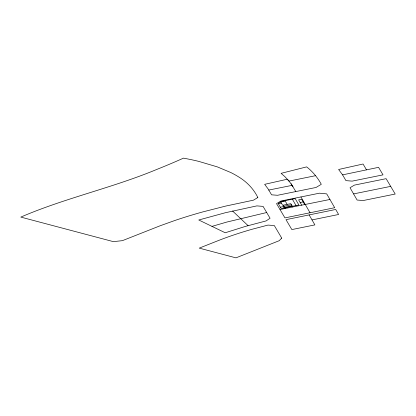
<?xml version="1.0" encoding="UTF-8"?>
<svg xmlns="http://www.w3.org/2000/svg" width="416" height="416" viewBox="0 0 416 416"><rect width="100%" height="100%" fill="white"/><g stroke="black" fill="none" stroke-linecap="round" stroke-linejoin="round"><path stroke-width="0.62" d="M211.994 226.377L226.798 222.066L266.687 212.524L270.078 218.265L266.089 220.922L245.56 226.361L225.217 232.762L198.765 219.996L225.43 212.711L256.849 205.889L263.063 206.378L266.687 212.524M342.581 174.866L378.57 167.336L383.011 174.866L352.154 181.126L345.956 180.638L342.581 174.866L338.608 169.484L363.059 164.013L366.506 169.858M309.145 214.911L314.881 224.9L291.845 229.575L285.99 219.658L335.712 209.472L338.603 214.484L312.021 219.913M315.572 175.687L289 181.074L284.721 176.504L281.091 173.342L306.649 166.884C312.692 171.595 317.647 177.596 321.308 184.309L316.04 187.465L277.545 195.281L271.591 194.823L267.992 188.77L264.654 184.33L287.399 179.208L291.06 183.763L295.818 191.568M300.95 196.945L280.909 201.011L276.536 203.642L284.944 217.896L334.693 207.704L326.716 193.892L319.467 193.185L300.95 196.945L310.029 212.758M353.574 193.908L357.094 200.039L363.282 200.522L395.2 194.043L386.131 178.672L354.427 185.104L350.033 187.736L353.574 193.908L390.681 186.378M268.767 190.06L292.136 185.359L293.004 186.794M278.325 203.684L281.388 203.065M300.165 202.514L303.165 201.911M283.936 206.279L291.429 204.766M280.353 207.22L283.416 206.601L284.19 207.953M284.57 207.381L292.063 205.873M280.02 209.534L329.935 199.472M248.082 225.649L232.586 211.016M291.06 183.763L292.136 185.359M304.689 204.563L301.642 199.259L298.646 199.862L301.688 205.166M292.365 199.191L296.026 205.566M292.698 206.976L290.794 203.663L282.667 205.301L280.748 201.952L285.262 201.079L287.165 204.391M283.301 205.171L285.204 208.489M281.731 238.134L279.188 240.713L235.955 257.858L199.238 248.123L219.367 240.167A164.008 51.225 -9.3 0 1 232.976 235.227L237.708 233.652A153.182 47.845 -9.3 0 1 252.434 229.169L267.987 225.082L274.3 225.534L281.731 238.134M257.842 197.532L253.464 200.164L225.623 206.092L202.587 211.968A204.615 63.908 -9.3 0 0 175.406 220.298L160.191 225.753L122.387 240.666L113.339 241.634L20.8 217.095C64.974 198.047 112.273 187.959 156.655 169.484A399.729 124.852 -9.3 0 0 178.755 160.243L183.492 158.142L189.748 159.354A258.32 80.683 -9.3 0 1 198.661 161.361L217.324 166.884L230.766 172.52A276.375 86.32 -9.3 0 1 238.326 176.712C246.626 181.662 253.609 188.786 257.842 197.532M281.793 201.323L278.205 203.481L281.128 208.567L298.87 204.994L295.209 198.619L281.793 201.323"/></g></svg>
